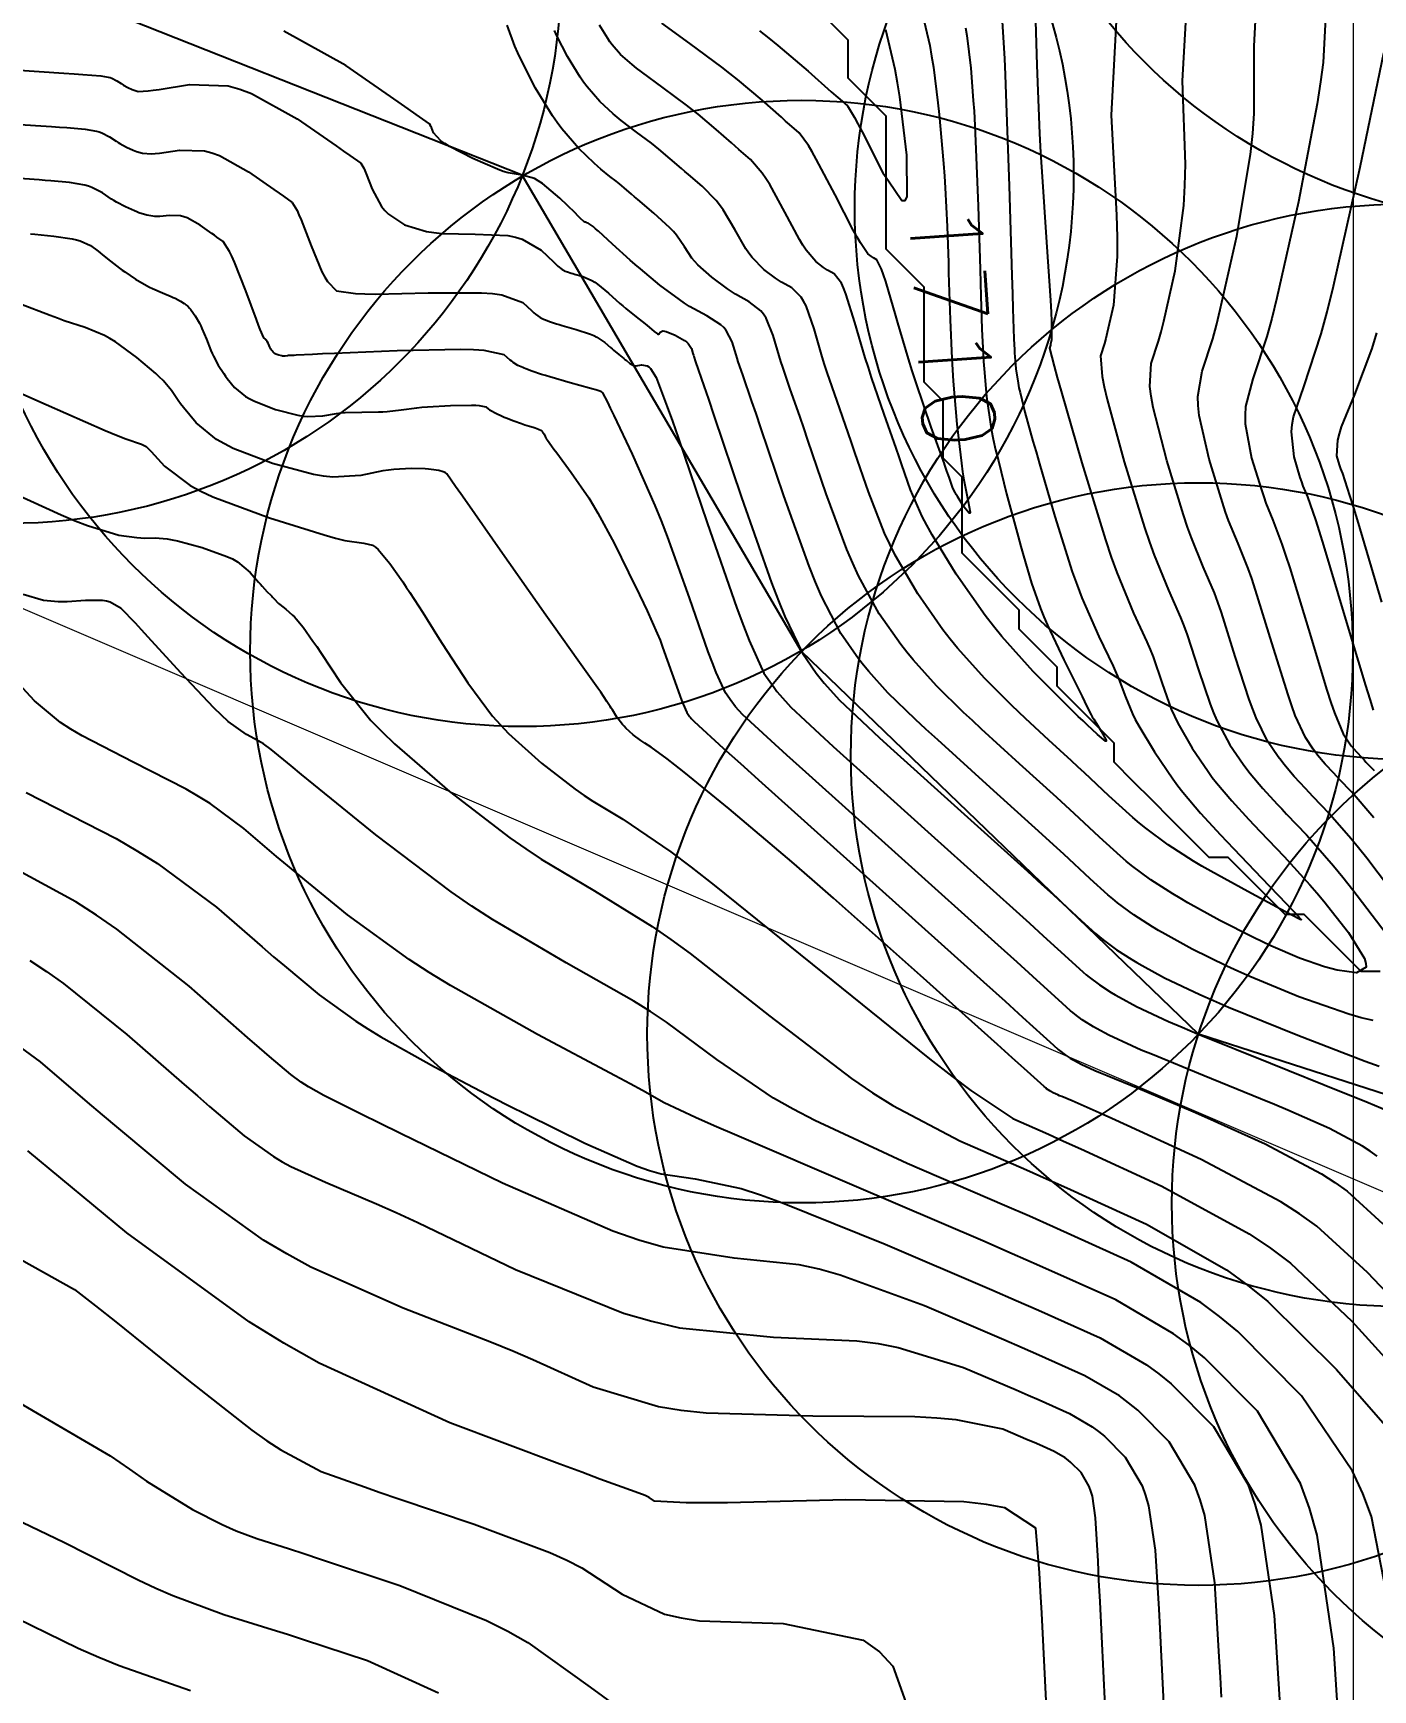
# Model space of a CAD drawing. Header units: metres. Extents: x 837117 to 838477, y 1189012 to 1191015.
# Drawn here: x 838007.1 to 838077.5, y 1190029.3 to 1190116.5 of the extents above; entities that cross this region are included whole.
import ezdxf

# ---------------------------------------------------------------- set-up
doc = ezdxf.new("R2010")
doc.units = ezdxf.units.M
doc.header["$LTSCALE"] = 0.3
for name, color, linetype in [('CIRCULOS', 60, 'Continuous'), ('COTAS 10', 1, 'Continuous'), ('COTAS INT', 252, 'Continuous'), ('LINEA_DE_CEROS', 61, 'Continuous')]:
    doc.layers.add(name, color=color, linetype=linetype)
for name, color, linetype, lineweight in [('COORD', 7, 'Continuous', 20), ('DRENAJE', 5, 'Continuous', 25), ('Linea_Tendencia', 51, 'Continuous', 20)]:
    doc.layers.add(name, color=color, linetype=linetype, lineweight=lineweight)
doc.styles.get("Standard").update_dxf_attribs({"font": 'simplex.shx'})

msp = doc.modelspace()

# ---------------------------------------------------------------- linework, layer by layer
at = {"layer": 'CIRCULOS'}
for centre in [(838086.023, 1190135.482), (837978.875, 1190130.405), (838005.825, 1190119.695), (838032.784, 1190109.009), (838079.276, 1190107.277), (838047.476, 1190083.952), (838079.07, 1190078.492), (838068.362, 1190063.832), (838095.957, 1190054.916)]:
    msp.add_circle(centre, 29, dxfattribs=at)
at = {"layer": 'COORD'}
msp.add_line((838076.514, 1189013.872), (838076.514, 1191013.872), dxfattribs=at)
at = {"layer": 'COTAS 10'}
for points, elevation in [([(838079.06, 1190070.652), (838077.205, 1190073.083), (838076.772, 1190073.629), (838076.373, 1190074.12), (838075.407, 1190075.23), (838075.226, 1190075.436), (838074.384, 1190076.318), (838074.179, 1190076.536), (838073.985, 1190076.742), (838073.383, 1190077.389), (838072.851, 1190078.021), (838072.701, 1190078.217), (838072.55, 1190078.423), (838071.994, 1190079.242), (838071.39, 1190080.46), (838071.208, 1190080.918), (838071.02, 1190081.427), (838070.288, 1190083.7), (838069.559, 1190086.013), (838069.373, 1190086.547), (838069.195, 1190087.035), (838068.606, 1190088.416), (838067.981, 1190089.931), (838067.779, 1190090.503), (838067.565, 1190091.142), (838066.686, 1190094.004), (838065.977, 1190096.791), (838065.869, 1190097.383), (838065.8, 1190097.897), (838065.87, 1190099.106), (838066.258, 1190100.28), (838066.389, 1190100.772), (838066.53, 1190101.338), (838067.124, 1190103.984), (838067.587, 1190107.415), (838067.645, 1190108.475), (838067.673, 1190109.584), (838067.522, 1190113.984), (838067.756, 1190118.281)], 1720), ([(838053.846, 1190117.46), (838054.223, 1190115.826), (838054.319, 1190115.277), (838054.411, 1190114.686), (838054.638, 1190112.821), (838054.713, 1190112.202), (838054.947, 1190109.62), (838054.997, 1190108.967), (838055.04, 1190108.341), (838055.142, 1190106.304), (838055.2, 1190104.421), (838055.215, 1190103.892), (838055.231, 1190103.359), (838055.286, 1190101.41), (838055.375, 1190099.367), (838055.412, 1190098.776), (838055.454, 1190098.174), (838055.653, 1190095.908), (838055.886, 1190093.863), (838055.95, 1190093.4), (838056.014, 1190092.982), (838056.244, 1190091.846), (838056.349, 1190091.29), (838056.334, 1190091.238), (838056.3, 1190091.23), (838056.019, 1190091.57), (838055.683, 1190092.103), (838055.615, 1190092.217), (838055.557, 1190092.317), (838055.439, 1190092.556), (838055.234, 1190093.134), (838055.123, 1190093.447), (838054.997, 1190093.805), (838054.988, 1190093.827), (838054.3, 1190095.753), (838053.501, 1190098.087), (838053.296, 1190098.724), (838053.097, 1190099.357), (838052.545, 1190101.244), (838052.436, 1190101.612), (838051.907, 1190103.421), (838051.792, 1190103.773), (838051.69, 1190104.06), (838051.433, 1190104.562), (838051.258, 1190104.659), (838051.207, 1190104.692), (838051.155, 1190104.727), (838050.957, 1190104.875), (838050.569, 1190105.452), (838050.397, 1190105.757), (838050.197, 1190106.126), (838049.239, 1190107.981), (838048.254, 1190109.862), (838048.037, 1190110.246), (838047.843, 1190110.57), (838047.343, 1190111.248), (838046.836, 1190111.687), (838046.638, 1190111.86), (838046.415, 1190112.056), (838045.402, 1190112.95), (838044.105, 1190114.042), (838043.703, 1190114.361), (838043.282, 1190114.689), (838041.606, 1190115.934), (838040.12, 1190117.015)], 1710), ([(838006.068, 1190114.548), (838008.679, 1190114.381), (838009.214, 1190114.345), (838009.667, 1190114.314), (838010.625, 1190114.241), (838011.011, 1190114.174), (838011.104, 1190114.148), (838011.19, 1190114.118), (838011.455, 1190113.979), (838011.681, 1190113.827), (838011.807, 1190113.751), (838012.038, 1190113.628), (838012.261, 1190113.527), (838012.32, 1190113.503), (838012.377, 1190113.481), (838012.574, 1190113.418), (838013.102, 1190113.443), (838013.369, 1190113.476), (838013.688, 1190113.522), (838015.276, 1190113.781), (838017.319, 1190113.708), (838017.925, 1190113.544), (838018.549, 1190113.317), (838020.946, 1190111.979), (838022.988, 1190110.559), (838023.387, 1190110.282), (838023.713, 1190110.054), (838024.291, 1190109.648), (838024.449, 1190109.388), (838024.511, 1190109.252), (838024.58, 1190109.088), (838024.896, 1190108.268), (838025.38, 1190107.373), (838025.555, 1190107.163), (838025.748, 1190106.969), (838026.596, 1190106.404), (838027.752, 1190106.051), (838028.14, 1190105.99), (838028.558, 1190105.945), (838030.312, 1190105.918), (838032.029, 1190105.834), (838032.423, 1190105.753), (838032.782, 1190105.648), (838033.784, 1190105.06), (838034.423, 1190104.448), (838034.553, 1190104.327), (838034.662, 1190104.227), (838034.885, 1190104.043), (838034.982, 1190103.997), (838035.012, 1190103.984), (838035.043, 1190103.971), (838035.165, 1190103.923), (838035.364, 1190103.859), (838035.443, 1190103.835), (838035.533, 1190103.809), (838035.943, 1190103.693), (838036.447, 1190103.476), (838036.596, 1190103.386), (838036.748, 1190103.283), (838037.328, 1190102.804), (838037.919, 1190102.27), (838038.078, 1190102.133), (838038.234, 1190102), (838038.779, 1190101.558), (838039.247, 1190101.189), (838039.355, 1190101.102), (838039.453, 1190101.021), (838039.728, 1190100.786), (838039.906, 1190100.663), (838039.943, 1190100.653), (838039.974, 1190100.654), (838040.043, 1190100.747), (838040.186, 1190100.822), (838040.263, 1190100.812), (838040.358, 1190100.788), (838040.837, 1190100.594), (838041.325, 1190100.315), (838041.424, 1190100.239), (838041.508, 1190100.163), (838041.682, 1190099.894), (838041.762, 1190099.624), (838041.785, 1190099.548), (838041.81, 1190099.472), (838041.906, 1190099.192), (838042.337, 1190097.926), (838042.574, 1190097.227), (838042.861, 1190096.377), (838044.321, 1190092.053), (838045.901, 1190087.567), (838046.264, 1190086.616), (838046.594, 1190085.791), (838047.518, 1190083.865), (838048.25, 1190082.816), (838048.46, 1190082.545), (838048.674, 1190082.282), (838049.469, 1190081.402), (838050.943, 1190080.004), (838051.584, 1190079.414), (838052.326, 1190078.737), (838055.847, 1190075.557), (838059.361, 1190072.393), (838060.098, 1190071.725), (838060.734, 1190071.148), (838062.18, 1190069.813), (838062.941, 1190069.121), (838063.145, 1190068.949), (838063.347, 1190068.785), (838064.051, 1190068.261), (838064.853, 1190067.75), (838065.116, 1190067.594), (838065.398, 1190067.431), (838066.564, 1190066.789), (838068.421, 1190065.91), (838069.139, 1190065.598), (838069.944, 1190065.255), (838073.586, 1190063.768), (838077.119, 1190062.407), (838077.855, 1190062.145)], 1720), ([(838004.475, 1190098.392), (838007.749, 1190096.941), (838010.841, 1190095.588), (838011.44, 1190095.336), (838011.928, 1190095.138), (838012.76, 1190094.866), (838013.007, 1190094.735), (838013.126, 1190094.624), (838013.267, 1190094.482), (838013.958, 1190093.702), (838015.313, 1190092.684), (838015.873, 1190092.392), (838016.512, 1190092.095), (838019.485, 1190090.984), (838022.374, 1190090.086), (838022.96, 1190089.923), (838023.453, 1190089.797), (838024.46, 1190089.651), (838024.914, 1190089.545), (838025.058, 1190089.445), (838025.21, 1190089.314), (838025.825, 1190088.585), (838026.495, 1190087.623), (838026.681, 1190087.345), (838026.868, 1190087.062), (838027.547, 1190086), (838028.326, 1190084.767), (838028.576, 1190084.376), (838028.84, 1190083.965), (838029.919, 1190082.301), (838031.227, 1190080.557), (838031.636, 1190080.095), (838032.066, 1190079.642), (838033.789, 1190078.079), (838035.576, 1190076.714), (838036.046, 1190076.385), (838036.506, 1190076.077), (838038.079, 1190075.142), (838040.605, 1190073.419), (838041.666, 1190072.614), (838042.883, 1190071.667), (838048.583, 1190067.063), (838054.207, 1190062.522), (838055.375, 1190061.615), (838056.375, 1190060.86), (838058.583, 1190059.396), (838060.461, 1190058.561), (838061.253, 1190058.202), (838062.163, 1190057.787), (838066.429, 1190055.826), (838071.026, 1190053.324), (838072.144, 1190052.569), (838073.194, 1190051.786), (838076.429, 1190048.733), (838078.859, 1190046.053)], 1730), ([(838069.573, 1190028.956), (838069.514, 1190030.008), (838069.453, 1190031.068), (838069.212, 1190034.963), (838068.688, 1190038.5), (838068.449, 1190039.336), (838068.17, 1190040.109), (838066.822, 1190042.381), (838065.159, 1190044.048), (838064.681, 1190044.441), (838064.196, 1190044.803), (838062.381, 1190045.86), (838059.952, 1190046.948), (838059.08, 1190047.33), (838058.121, 1190047.746), (838053.938, 1190049.541), (838049.516, 1190051.156), (838048.407, 1190051.459), (838047.348, 1190051.7), (838043.938, 1190052.049), (838040.193, 1190052.618), (838038.922, 1190052.997), (838037.55, 1190053.472), (838031.749, 1190055.987), (838026.378, 1190058.607), (838025.276, 1190059.148), (838024.34, 1190059.609), (838022.355, 1190060.605), (838021.541, 1190061.062), (838021.345, 1190061.182), (838021.162, 1190061.3), (838020.605, 1190061.701), (838019.497, 1190062.648), (838018.965, 1190063.109), (838018.337, 1190063.657), (838015.256, 1190066.352), (838011.462, 1190069.35), (838010.384, 1190070.089), (838009.294, 1190070.787), (838005.256, 1190072.978)], 1740), ([(838006.337, 1190044.437), (838011.11, 1190041.643), (838012.118, 1190040.937), (838013.023, 1190040.32), (838015.432, 1190038.824), (838017.008, 1190038.029), (838017.388, 1190037.854), (838017.744, 1190037.698), (838018.824, 1190037.295), (838020.538, 1190036.748), (838021.293, 1190036.5), (838022.17, 1190036.211), (838026.35, 1190034.821), (838030.909, 1190032.99), (838032.025, 1190032.422), (838033.077, 1190031.829), (838036.35, 1190029.47), (838039.141, 1190027.45)], 1750)]:
    msp.add_lwpolyline(points, dxfattribs=dict(at, elevation=elevation))
at = {"layer": 'COTAS INT'}
for points, elevation in [([(838077.572, 1190075.208), (838077.272, 1190075.577), (838076.654, 1190076.287), (838076.409, 1190076.567), (838075.776, 1190077.231), (838075.621, 1190077.394), (838075.475, 1190077.549), (838075.023, 1190078.036), (838074.623, 1190078.511), (838074.51, 1190078.659), (838074.396, 1190078.814), (838073.978, 1190079.43), (838073.45, 1190080.596), (838073.266, 1190081.097), (838073.067, 1190081.676), (838072.212, 1190084.412), (838071.357, 1190087.185), (838071.156, 1190087.788), (838070.972, 1190088.319), (838070.438, 1190089.642), (838069.943, 1190090.841), (838069.784, 1190091.294), (838069.614, 1190091.8), (838068.918, 1190094.066), (838068.398, 1190096.363), (838068.339, 1190096.889), (838068.317, 1190097.368), (838068.545, 1190098.698), (838069.109, 1190100.407), (838069.299, 1190101.124), (838069.505, 1190101.947), (838070.369, 1190105.799), (838071.095, 1190110.095), (838071.212, 1190111.198), (838071.294, 1190112.263), (838071.286, 1190115.799), (838071.45, 1190118.8)], 1722), ([(838059.763, 1190117.693), (838059.857, 1190114.803), (838060.001, 1190111.211), (838060.053, 1190110.204), (838060.109, 1190109.191), (838060.354, 1190105.485), (838060.565, 1190102.422), (838060.601, 1190101.814), (838060.626, 1190101.309), (838060.633, 1190100.354), (838060.58, 1190100.119), (838060.568, 1190100.069), (838060.556, 1190100.025), (838060.522, 1190099.921), (838060.765, 1190098.957), (838060.928, 1190098.371), (838061.134, 1190097.647), (838062.222, 1190093.881), (838063.467, 1190089.827), (838063.771, 1190088.921), (838064.057, 1190088.11), (838064.942, 1190085.964), (838065.64, 1190084.467), (838065.807, 1190084.065), (838065.964, 1190083.668), (838066.438, 1190082.277), (838066.926, 1190080.929), (838067.091, 1190080.558), (838067.27, 1190080.189), (838068.026, 1190078.866), (838068.857, 1190077.641), (838069.083, 1190077.334), (838069.307, 1190077.04), (838070.103, 1190076.095), (838071.003, 1190075.127), (838071.293, 1190074.819), (838071.601, 1190074.494), (838072.86, 1190073.174), (838074.215, 1190071.689), (838074.583, 1190071.258), (838074.949, 1190070.82), (838076.242, 1190069.168), (838077.084, 1190067.806), (838077.164, 1190067.549), (838077.177, 1190067.346), (838076.675, 1190067.048), (838075.645, 1190067.195), (838075.326, 1190067.272), (838074.993, 1190067.364), (838073.668, 1190067.829), (838072.164, 1190068.478), (838071.717, 1190068.687), (838071.257, 1190068.908), (838069.488, 1190069.814), (838067.802, 1190070.741), (838067.395, 1190070.976), (838067.015, 1190071.202), (838065.855, 1190071.941), (838064.838, 1190072.698), (838064.547, 1190072.935), (838064.251, 1190073.184), (838063.151, 1190074.184), (838061.819, 1190075.433), (838061.378, 1190075.839), (838060.906, 1190076.271), (838058.94, 1190078.049), (838056.949, 1190079.864), (838056.461, 1190080.32), (838056.001, 1190080.755), (838054.567, 1190082.157), (838053.343, 1190083.51), (838053.015, 1190083.915), (838052.692, 1190084.332), (838051.565, 1190085.945), (838050.469, 1190087.945), (838050.166, 1190088.606), (838049.863, 1190089.313), (838048.768, 1190092.254), (838047.81, 1190095.08), (838047.594, 1190095.715), (838047.397, 1190096.286), (838046.863, 1190097.816), (838046.487, 1190098.918), (838046.39, 1190099.218), (838046.296, 1190099.517), (838045.984, 1190100.581), (838045.614, 1190101.492), (838045.483, 1190101.695), (838045.341, 1190101.875), (838044.725, 1190102.349), (838044.001, 1190102.75), (838043.79, 1190102.885), (838043.575, 1190103.03), (838042.761, 1190103.643), (838042.027, 1190104.301), (838041.862, 1190104.475), (838041.714, 1190104.646), (838041.32, 1190105.235), (838040.898, 1190105.853), (838040.734, 1190106.043), (838040.548, 1190106.24), (838039.704, 1190107.018), (838038.87, 1190107.725), (838038.69, 1190107.878), (838038.533, 1190108.012), (838038.152, 1190108.342), (838037.893, 1190108.56), (838037.813, 1190108.624), (838037.728, 1190108.69), (838037.393, 1190108.939), (838036.925, 1190109.322), (838036.758, 1190109.472), (838036.573, 1190109.641), (838035.769, 1190110.41), (838034.863, 1190111.442), (838034.615, 1190111.776), (838034.368, 1190112.132), (838033.485, 1190113.592), (838032.722, 1190115.073), (838032.551, 1190115.441), (838032.397, 1190115.791), (838031.985, 1190116.907)], 1716), ([(838064.063, 1190117.763), (838063.757, 1190112.169), (838064.052, 1190106.904), (838064.078, 1190105.753), (838064.079, 1190104.736), (838063.878, 1190102.169), (838063.555, 1190100.728), (838063.478, 1190100.42), (838063.407, 1190100.152), (838063.196, 1190099.513), (838063.282, 1190098.427), (838063.399, 1190097.877), (838063.555, 1190097.219), (838064.454, 1190093.942), (838065.516, 1190090.484), (838065.775, 1190089.712), (838066.019, 1190089.02), (838066.774, 1190087.19), (838067.417, 1190085.751), (838067.59, 1190085.306), (838067.762, 1190084.84), (838068.363, 1190082.988), (838068.973, 1190081.178), (838069.15, 1190080.738), (838069.33, 1190080.325), (838070.01, 1190079.054), (838070.703, 1190078.032), (838070.892, 1190077.775), (838071.079, 1190077.531), (838071.743, 1190076.742), (838072.494, 1190075.934), (838072.736, 1190075.678), (838072.993, 1190075.406), (838074.043, 1190074.305), (838074.16, 1190074.173), (838075.461, 1190072.682), (838075.949, 1190072.08), (838076.479, 1190071.413), (838078.737, 1190068.457)], 1718), ([(838075.05, 1190117.613), (838074.914, 1190114.943), (838074.78, 1190113.92), (838074.603, 1190112.774), (838073.615, 1190107.613), (838072.479, 1190102.556), (838072.21, 1190101.476), (838071.96, 1190100.535), (838071.219, 1190098.291), (838070.835, 1190096.838), (838070.81, 1190096.395), (838070.82, 1190095.935), (838071.15, 1190094.127), (838071.663, 1190092.458), (838071.788, 1190092.085), (838071.906, 1190091.751), (838072.27, 1190090.868), (838072.749, 1190089.603), (838072.939, 1190089.029), (838073.154, 1190088.358), (838074.137, 1190085.123), (838075.114, 1190081.925), (838075.325, 1190081.277), (838075.51, 1190080.732), (838075.962, 1190079.618), (838076.243, 1190079.205), (838076.319, 1190079.101), (838076.394, 1190079.002), (838076.663, 1190078.683), (838076.966, 1190078.357), (838077.064, 1190078.253), (838077.168, 1190078.143), (838077.592, 1190077.698)], 1724), ([(838077.551, 1190064.54), (838076.919, 1190064.693), (838076.257, 1190064.876), (838073.627, 1190065.798), (838071.054, 1190066.867), (838070.428, 1190067.142), (838069.839, 1190067.409), (838068.026, 1190068.302), (838066.6, 1190069.086), (838066.256, 1190069.285), (838065.934, 1190069.476), (838064.953, 1190070.101), (838064.092, 1190070.741), (838063.846, 1190070.942), (838063.596, 1190071.153), (838062.665, 1190071.999), (838061.276, 1190073.29), (838060.738, 1190073.782), (838060.133, 1190074.332), (838057.393, 1190076.803), (838054.638, 1190079.301), (838054.023, 1190079.867), (838053.472, 1190080.38), (838052.018, 1190081.78), (838051.008, 1190082.896), (838050.738, 1190083.23), (838050.471, 1190083.574), (838049.541, 1190084.905), (838048.531, 1190086.868), (838048.215, 1190087.611), (838047.882, 1190088.44), (838046.545, 1190092.153), (838045.336, 1190095.729), (838045.084, 1190096.471), (838044.867, 1190097.106), (838044.385, 1190098.504), (838044.148, 1190099.195), (838044.088, 1190099.383), (838044.029, 1190099.57), (838043.833, 1190100.237), (838043.516, 1190100.849), (838043.381, 1190101.002), (838043.225, 1190101.147), (838042.489, 1190101.611), (838041.582, 1190102.113), (838041.318, 1190102.282), (838041.049, 1190102.464), (838040.029, 1190103.232), (838039.003, 1190104.081), (838038.73, 1190104.315), (838038.462, 1190104.549), (838037.532, 1190105.388), (838036.789, 1190106.066), (838036.64, 1190106.198), (838036.514, 1190106.305), (838036.261, 1190106.491), (838036.179, 1190106.514), (838036.161, 1190106.519), (838036.145, 1190106.524), (838036.105, 1190106.537), (838036.081, 1190106.546), (838036.074, 1190106.549), (838036.068, 1190106.551), (838036.049, 1190106.561), (838035.84, 1190106.757), (838035.715, 1190106.878), (838035.56, 1190107.027), (838034.757, 1190107.805), (838033.849, 1190108.577), (838033.629, 1190108.722), (838033.422, 1190108.838), (838032.784, 1190109.009), (838032.049, 1190109.13), (838031.781, 1190109.214), (838031.485, 1190109.32), (838030.18, 1190109.884), (838028.958, 1190110.522), (838028.714, 1190110.673), (838028.511, 1190110.814), (838028.117, 1190111.233), (838028.007, 1190111.519), (838027.983, 1190111.576), (838027.961, 1190111.624), (838027.906, 1190111.714), (838027.208, 1190112.201), (838026.781, 1190112.498), (838026.253, 1190112.865), (838023.501, 1190114.778), (838020.243, 1190116.596)], 1718), ([(838058.033, 1190117.099), (838058.151, 1190115.15), (838058.189, 1190114.284), (838058.23, 1190113.276), (838058.396, 1190108.458), (838058.545, 1190103.73), (838058.574, 1190102.779), (838058.599, 1190101.984), (838058.647, 1190100.405), (838058.673, 1190099.818), (838058.683, 1190099.649), (838058.695, 1190099.476), (838058.753, 1190098.826), (838058.866, 1190098.068), (838058.913, 1190097.827), (838058.968, 1190097.574), (838059.224, 1190096.546), (838059.649, 1190095.026), (838059.81, 1190094.461), (838059.99, 1190093.834), (838060.796, 1190091.052), (838061.716, 1190088.145), (838061.968, 1190087.439), (838062.218, 1190086.776), (838063.11, 1190084.739), (838063.862, 1190083.183), (838064.025, 1190082.824), (838064.167, 1190082.495), (838064.513, 1190081.565), (838064.879, 1190080.679), (838065.033, 1190080.378), (838065.21, 1190080.053), (838066.042, 1190078.678), (838067.011, 1190077.25), (838067.274, 1190076.892), (838067.536, 1190076.55), (838068.463, 1190075.448), (838069.512, 1190074.32), (838069.85, 1190073.961), (838070.209, 1190073.581), (838071.677, 1190072.043), (838072.97, 1190070.696), (838073.218, 1190070.436), (838073.419, 1190070.226), (838073.747, 1190069.879), (838073.76, 1190069.859), (838073.761, 1190069.855), (838073.761, 1190069.852), (838073.754, 1190069.848), (838073.739, 1190069.85), (838073.734, 1190069.851), (838073.729, 1190069.853), (838073.709, 1190069.86), (838073.273, 1190070.089), (838073.006, 1190070.231), (838072.675, 1190070.407), (838070.95, 1190071.326), (838069.005, 1190072.396), (838068.535, 1190072.668), (838068.095, 1190072.928), (838066.757, 1190073.781), (838065.583, 1190074.655), (838065.247, 1190074.928), (838064.906, 1190075.216), (838063.636, 1190076.37), (838062.361, 1190077.575), (838062.018, 1190077.896), (838061.678, 1190078.21), (838060.486, 1190079.295), (838059.26, 1190080.428), (838058.9, 1190080.773), (838058.529, 1190081.131), (838057.116, 1190082.535), (838055.678, 1190084.125), (838055.293, 1190084.6), (838054.913, 1190085.09), (838053.588, 1190086.986), (838052.407, 1190089.022), (838052.117, 1190089.601), (838051.843, 1190090.186), (838050.992, 1190092.355), (838050.285, 1190094.431), (838050.103, 1190094.959), (838049.927, 1190095.467), (838049.342, 1190097.129), (838048.825, 1190098.641), (838048.692, 1190099.053), (838048.563, 1190099.464), (838048.135, 1190100.925), (838047.712, 1190102.135), (838047.586, 1190102.387), (838047.457, 1190102.604), (838046.961, 1190103.087), (838046.42, 1190103.386), (838046.263, 1190103.487), (838046.102, 1190103.596), (838045.493, 1190104.053), (838044.874, 1190104.685), (838044.707, 1190104.903), (838044.542, 1190105.139), (838043.96, 1190106.151), (838043.35, 1190107.19), (838043.168, 1190107.444), (838042.98, 1190107.683), (838042.25, 1190108.428), (838041.525, 1190109.046), (838041.339, 1190109.205), (838041.161, 1190109.36), (838040.569, 1190109.878), (838039.964, 1190110.387), (838039.776, 1190110.537), (838039.58, 1190110.689), (838038.798, 1190111.271), (838037.99, 1190111.886), (838037.778, 1190112.061), (838037.571, 1190112.237), (838036.862, 1190112.888), (838036.191, 1190113.653), (838036.007, 1190113.901), (838035.823, 1190114.165), (838035.169, 1190115.248), (838034.603, 1190116.346), (838034.476, 1190116.619)], 1714), ([(838056.103, 1190116.76), (838056.166, 1190116.354), (838056.373, 1190114.65), (838056.506, 1190112.944), (838056.549, 1190112.385), (838056.593, 1190111.625), (838056.635, 1190110.809), (838056.769, 1190107.381), (838056.872, 1190104.075), (838056.895, 1190103.335), (838056.915, 1190102.671), (838056.966, 1190100.907), (838057.024, 1190099.593), (838057.048, 1190099.212), (838057.075, 1190098.825), (838057.203, 1190097.367), (838057.457, 1190095.668), (838057.563, 1190095.129), (838057.686, 1190094.559), (838057.828, 1190093.991), (838058.26, 1190092.255), (838058.873, 1190090.014), (838059.019, 1190089.485), (838059.156, 1190088.995), (838059.566, 1190087.554), (838060.038, 1190086.215), (838060.214, 1190085.788), (838060.41, 1190085.338), (838061.278, 1190083.513), (838062.085, 1190081.899), (838062.242, 1190081.583), (838062.369, 1190081.323), (838062.588, 1190080.854), (838062.706, 1190080.627), (838062.769, 1190080.519), (838062.847, 1190080.392), (838063.238, 1190079.771), (838063.499, 1190079.287), (838063.495, 1190079.247), (838063.457, 1190079.247), (838063.044, 1190079.586), (838062.505, 1190080.099), (838062.388, 1190080.21), (838062.285, 1190080.306), (838062.033, 1190080.541), (838061.572, 1190080.992), (838061.058, 1190081.506), (838059.664, 1190082.912), (838058.012, 1190084.739), (838057.57, 1190085.285), (838057.134, 1190085.848), (838055.612, 1190088.026), (838054.344, 1190090.099), (838054.068, 1190090.596), (838053.824, 1190091.06), (838053.215, 1190092.455), (838052.76, 1190093.783), (838052.613, 1190094.203), (838052.458, 1190094.647), (838051.821, 1190096.441), (838051.163, 1190098.364), (838050.994, 1190098.889), (838050.83, 1190099.41), (838050.285, 1190101.268), (838049.809, 1190102.778), (838049.689, 1190103.08), (838049.573, 1190103.332), (838049.197, 1190103.824), (838048.839, 1190104.023), (838048.735, 1190104.089), (838048.628, 1190104.161), (838048.225, 1190104.464), (838047.722, 1190105.068), (838047.552, 1190105.33), (838047.369, 1190105.632), (838046.599, 1190107.066), (838045.802, 1190108.526), (838045.602, 1190108.845), (838045.411, 1190109.127), (838044.796, 1190109.838), (838044.18, 1190110.366), (838043.989, 1190110.533), (838043.788, 1190110.708), (838042.986, 1190111.414), (838042.035, 1190112.215), (838041.74, 1190112.449), (838041.431, 1190112.689), (838040.202, 1190113.602), (838039.055, 1190114.451), (838038.799, 1190114.65), (838038.568, 1190114.833), (838037.956, 1190115.366), (838037.518, 1190115.865), (838037.398, 1190116.026), (838037.279, 1190116.198), (838036.852, 1190116.904)], 1712), ([(838045.259, 1190116.598), (838045.751, 1190116.213), (838046.228, 1190115.832), (838047.819, 1190114.487), (838049.042, 1190113.403), (838049.287, 1190113.187), (838049.491, 1190113.007), (838049.889, 1190112.659), (838050.256, 1190112.051), (838050.44, 1190111.708), (838050.66, 1190111.288), (838051.756, 1190109.141), (838052.053, 1190108.708), (838052.759, 1190107.677), (838052.921, 1190107.687), (838053.033, 1190107.879), (838053.02, 1190110.073), (838052.699, 1190112.694), (838052.644, 1190113.136), (838052.527, 1190113.874), (838052.404, 1190114.564), (838051.914, 1190116.663)], 1708), ([(838077.57, 1190080.867), (838077.383, 1190081.457), (838077.161, 1190082.175), (838076.062, 1190085.835), (838074.952, 1190089.53), (838074.722, 1190090.27), (838074.527, 1190090.887), (838074.102, 1190092.094), (838073.868, 1190092.661), (838073.792, 1190092.876), (838073.712, 1190093.116), (838073.382, 1190094.189), (838073.242, 1190095.507), (838073.28, 1190095.901), (838073.352, 1190096.308), (838073.893, 1190097.883), (838074.811, 1190100.662), (838075.12, 1190101.828), (838075.454, 1190103.166), (838076.86, 1190109.428), (838078.111, 1190115.454)], 1726), ([(838006.083, 1190111.697), (838008.022, 1190111.571), (838008.449, 1190111.541), (838008.827, 1190111.513), (838009.796, 1190111.432), (838010.391, 1190111.329), (838010.535, 1190111.288), (838010.669, 1190111.241), (838011.077, 1190111.028), (838011.426, 1190110.793), (838011.523, 1190110.733), (838011.621, 1190110.676), (838011.976, 1190110.486), (838012.321, 1190110.329), (838012.412, 1190110.293), (838012.5, 1190110.259), (838012.804, 1190110.162), (838013.279, 1190110.141), (838013.477, 1190110.155), (838013.702, 1190110.179), (838014.754, 1190110.336), (838016.065, 1190110.289), (838016.454, 1190110.184), (838016.854, 1190110.039), (838018.392, 1190109.18), (838019.723, 1190108.254), (838019.992, 1190108.065), (838020.218, 1190107.907), (838020.676, 1190107.582), (838020.937, 1190107.152), (838021.039, 1190106.927), (838021.154, 1190106.657), (838021.676, 1190105.302), (838022.249, 1190103.931), (838022.396, 1190103.652), (838022.538, 1190103.416), (838023.011, 1190102.924), (838024.019, 1190102.781), (838024.499, 1190102.766), (838025.066, 1190102.761), (838027.84, 1190102.827), (838030.636, 1190102.83), (838031.217, 1190102.785), (838031.714, 1190102.719), (838032.812, 1190102.315), (838033.287, 1190101.868), (838033.391, 1190101.776), (838033.484, 1190101.697), (838033.721, 1190101.526), (838033.896, 1190101.442), (838033.95, 1190101.419), (838034.006, 1190101.395), (838034.226, 1190101.31), (838034.583, 1190101.194), (838034.725, 1190101.151), (838034.887, 1190101.104), (838035.626, 1190100.895), (838036.381, 1190100.646), (838036.552, 1190100.573), (838036.706, 1190100.499), (838037.125, 1190100.219), (838037.429, 1190099.945), (838037.511, 1190099.874), (838037.591, 1190099.806), (838037.872, 1190099.578), (838038.125, 1190099.377), (838038.188, 1190099.325), (838038.248, 1190099.275), (838038.441, 1190099.108), (838038.64, 1190099.001), (838038.705, 1190098.989), (838038.774, 1190098.985), (838039.057, 1190099.031), (838039.363, 1190098.989), (838039.447, 1190098.928), (838039.53, 1190098.846), (838039.825, 1190098.371), (838040.414, 1190096.824), (838040.683, 1190096.066), (838040.997, 1190095.165), (838042.513, 1190090.721), (838044.074, 1190086.238), (838044.416, 1190085.313), (838044.72, 1190084.526), (838045.494, 1190082.824), (838046.03, 1190082.058), (838046.183, 1190081.86), (838046.339, 1190081.668), (838046.92, 1190081.025), (838048.414, 1190079.629), (838049.146, 1190078.962), (838050.015, 1190078.173), (838054.301, 1190074.312), (838058.588, 1190070.455), (838059.459, 1190069.669), (838060.192, 1190069.005), (838061.694, 1190067.628), (838062.286, 1190067.09), (838062.445, 1190066.956), (838062.602, 1190066.828), (838063.149, 1190066.421), (838063.772, 1190066.024), (838063.977, 1190065.902), (838064.196, 1190065.776), (838065.102, 1190065.277), (838066.787, 1190064.498), (838067.497, 1190064.194), (838068.313, 1190063.852), (838072.136, 1190062.3), (838075.875, 1190060.8), (838076.637, 1190060.492), (838077.28, 1190060.23), (838078.617, 1190059.668)], 1722), ([(838077.76, 1190057.403), (838077.384, 1190057.672), (838076.976, 1190057.937), (838075.243, 1190058.858), (838073.055, 1190059.829), (838072.36, 1190060.125), (838071.627, 1190060.432), (838068.659, 1190061.641), (838065.931, 1190062.748), (838065.349, 1190062.992), (838064.843, 1190063.209), (838063.64, 1190063.765), (838062.994, 1190064.121), (838062.837, 1190064.211), (838062.691, 1190064.298), (838062.246, 1190064.581), (838061.856, 1190064.872), (838061.744, 1190064.963), (838061.631, 1190065.058), (838061.209, 1190065.442), (838059.649, 1190066.863), (838058.819, 1190067.612), (838057.816, 1190068.516), (838052.754, 1190073.066), (838047.704, 1190077.609), (838046.707, 1190078.509), (838045.886, 1190079.253), (838044.371, 1190080.647), (838044.004, 1190081.053), (838043.906, 1190081.175), (838043.809, 1190081.3), (838043.47, 1190081.784), (838042.982, 1190082.859), (838042.79, 1190083.356), (838042.573, 1190083.94), (838041.587, 1190086.772), (838040.431, 1190089.999), (838040.106, 1190090.833), (838039.78, 1190091.641), (838038.589, 1190094.342), (838037.619, 1190096.377), (838037.432, 1190096.765), (838037.281, 1190097.077), (838037.032, 1190097.568), (838037.016, 1190097.565), (838037.012, 1190097.565), (838037.008, 1190097.566), (838036.997, 1190097.572), (838036.986, 1190097.582), (838036.982, 1190097.584), (838036.979, 1190097.587), (838036.964, 1190097.599), (838036.949, 1190097.612), (838036.939, 1190097.62), (838036.922, 1190097.635), (838036.664, 1190097.716), (838036.508, 1190097.761), (838036.314, 1190097.816), (838035.309, 1190098.097), (838034.241, 1190098.399), (838034.008, 1190098.467), (838033.802, 1190098.529), (838033.286, 1190098.697), (838032.968, 1190098.82), (838032.887, 1190098.854), (838032.81, 1190098.887), (838032.557, 1190099.008), (838032.306, 1190099.167), (838032.229, 1190099.225), (838032.15, 1190099.289), (838031.839, 1190099.57), (838030.776, 1190099.796), (838030.222, 1190099.825), (838029.556, 1190099.839), (838026.213, 1190099.77), (838022.916, 1190099.636), (838022.278, 1190099.609), (838021.76, 1190099.586), (838020.885, 1190099.541), (838020.783, 1190099.529), (838020.721, 1190099.525), (838020.599, 1190099.523), (838020.478, 1190099.521), (838020.447, 1190099.518), (838020.417, 1190099.515), (838020.318, 1190099.498), (838020.209, 1190099.491), (838020.173, 1190099.495), (838020.134, 1190099.501), (838019.974, 1190099.544), (838019.821, 1190099.603), (838019.786, 1190099.62), (838019.756, 1190099.638), (838019.676, 1190099.703), (838019.623, 1190099.768), (838019.61, 1190099.786), (838019.598, 1190099.803), (838019.558, 1190099.865), (838019.523, 1190099.93), (838019.513, 1190099.95), (838019.504, 1190099.971), (838019.472, 1190100.052), (838019.436, 1190100.137), (838019.412, 1190100.183), (838019.364, 1190100.261), (838019.306, 1190100.338), (838019.289, 1190100.36), (838019.271, 1190100.382), (838019.2, 1190100.462), (838019.006, 1190100.89), (838018.911, 1190101.13), (838018.798, 1190101.424), (838018.24, 1190102.924), (838017.648, 1190104.444), (838017.513, 1190104.75), (838017.392, 1190105.006), (838017.061, 1190105.515), (838016.724, 1190105.76), (838016.598, 1190105.849), (838016.458, 1190105.948), (838015.838, 1190106.381), (838015.159, 1190106.76), (838014.982, 1190106.824), (838014.811, 1190106.871), (838014.232, 1190106.891), (838013.716, 1190106.836), (838013.584, 1190106.834), (838013.457, 1190106.839), (838013.034, 1190106.905), (838012.624, 1190107.037), (838012.504, 1190107.082), (838012.381, 1190107.132), (838011.915, 1190107.343), (838011.434, 1190107.6), (838011.302, 1190107.678), (838011.171, 1190107.759), (838010.699, 1190108.077), (838010.148, 1190108.365), (838009.966, 1190108.428), (838009.772, 1190108.484), (838008.967, 1190108.622), (838007.987, 1190108.712), (838007.683, 1190108.736), (838007.365, 1190108.761), (838006.097, 1190108.847)], 1724), ([(838006.918, 1190105.932), (838007.147, 1190105.911), (838008.138, 1190105.813), (838009.114, 1190105.666), (838009.334, 1190105.614), (838009.533, 1190105.556), (838010.068, 1190105.306), (838010.47, 1190105.009), (838010.584, 1190104.921), (838010.699, 1190104.831), (838011.125, 1190104.486), (838011.592, 1190104.124), (838011.732, 1190104.023), (838011.878, 1190103.921), (838012.445, 1190103.551), (838013.026, 1190103.211), (838013.181, 1190103.129), (838013.333, 1190103.053), (838013.86, 1190102.819), (838014.314, 1190102.63), (838014.421, 1190102.581), (838014.519, 1190102.535), (838014.806, 1190102.381), (838015.006, 1190102.255), (838015.05, 1190102.226), (838015.089, 1190102.199), (838015.189, 1190102.125), (838015.289, 1190102.012), (838015.328, 1190101.962), (838015.373, 1190101.903), (838015.575, 1190101.619), (838015.809, 1190101.224), (838015.874, 1190101.094), (838015.938, 1190100.955), (838016.169, 1190100.38), (838016.405, 1190099.786), (838016.473, 1190099.636), (838016.541, 1190099.491), (838016.795, 1190099.019), (838017.084, 1190098.575), (838017.174, 1190098.448), (838017.269, 1190098.32), (838017.65, 1190097.845), (838018.231, 1190097.372), (838018.452, 1190097.246), (838018.699, 1190097.122), (838019.811, 1190096.69), (838020.973, 1190096.385), (838021.253, 1190096.34), (838021.514, 1190096.313), (838022.302, 1190096.359), (838023.022, 1190096.484), (838023.239, 1190096.507), (838023.464, 1190096.524), (838024.343, 1190096.545), (838025.226, 1190096.558), (838025.455, 1190096.57), (838025.676, 1190096.586), (838026.417, 1190096.676), (838027.238, 1190096.779), (838027.511, 1190096.803), (838027.802, 1190096.825), (838029.016, 1190096.891), (838030.116, 1190096.914), (838030.335, 1190096.909), (838030.517, 1190096.899), (838030.867, 1190096.825), (838031.013, 1190096.71), (838031.067, 1190096.674), (838031.127, 1190096.637), (838031.393, 1190096.49), (838031.724, 1190096.333), (838031.825, 1190096.289), (838031.931, 1190096.244), (838032.346, 1190096.083), (838032.741, 1190095.942), (838032.833, 1190095.91), (838032.919, 1190095.882), (838033.165, 1190095.805), (838033.359, 1190095.749), (838033.411, 1190095.733), (838033.462, 1190095.716), (838033.639, 1190095.656), (838033.789, 1190095.577), (838033.823, 1190095.55), (838033.854, 1190095.519), (838033.938, 1190095.389), (838033.99, 1190095.269), (838034.001, 1190095.245), (838034.01, 1190095.225), (838034.028, 1190095.186), (838034.045, 1190095.162), (838034.053, 1190095.151), (838034.061, 1190095.138), (838034.105, 1190095.075), (838034.33, 1190094.77), (838034.453, 1190094.604), (838034.603, 1190094.402), (838035.365, 1190093.378), (838036.279, 1190092.045), (838036.524, 1190091.648), (838036.766, 1190091.239), (838037.612, 1190089.663), (838038.382, 1190088.11), (838038.575, 1190087.715), (838038.76, 1190087.335), (838039.358, 1190086.092), (838039.889, 1190084.895), (838040.031, 1190084.545), (838040.171, 1190084.186), (838040.662, 1190082.823), (838041.073, 1190081.643), (838041.163, 1190081.399), (838041.243, 1190081.192), (838041.447, 1190080.744), (838041.588, 1190080.542), (838041.628, 1190080.49), (838041.669, 1190080.439), (838041.822, 1190080.27), (838043.357, 1190078.878), (838044.269, 1190078.056), (838045.392, 1190077.045), (838057.043, 1190066.577), (838058.179, 1190065.555), (838059.107, 1190064.72), (838060.723, 1190063.256), (838060.976, 1190063.027), (838061.044, 1190062.97), (838061.111, 1190062.915), (838061.344, 1190062.742), (838061.61, 1190062.572), (838061.698, 1190062.52), (838061.791, 1190062.466), (838062.178, 1190062.253), (838062.898, 1190061.92), (838063.201, 1190061.79), (838063.549, 1190061.644), (838065.181, 1190060.982), (838067.379, 1190060.064), (838068.083, 1190059.758), (838068.829, 1190059.428), (838071.869, 1190058.049), (838074.831, 1190056.474), (838075.528, 1190056.021), (838076.171, 1190055.562), (838078.049, 1190053.843)], 1726), ([(838079.296, 1190049.136), (838077.239, 1190051.288), (838074.583, 1190053.72), (838073.672, 1190054.371), (838072.687, 1190055.011), (838068.495, 1190057.239), (838064.603, 1190059.027), (838063.806, 1190059.39), (838063.131, 1190059.696), (838061.704, 1190060.323), (838061.167, 1190060.541), (838061.053, 1190060.589), (838060.953, 1190060.631), (838060.716, 1190060.741), (838060.589, 1190060.811), (838060.558, 1190060.829), (838060.53, 1190060.846), (838060.442, 1190060.902), (838060.365, 1190060.959), (838060.321, 1190060.995), (838060.238, 1190061.071), (838059.19, 1190062.016), (838058.56, 1190062.583), (838057.781, 1190063.282), (838053.742, 1190066.91), (838049.155, 1190070.986), (838048.032, 1190071.968), (838046.973, 1190072.886), (838043.677, 1190075.671), (838041.296, 1190077.612), (838040.813, 1190077.997), (838040.406, 1190078.317), (838039.574, 1190078.923), (838039.225, 1190079.13), (838039.123, 1190079.198), (838039.019, 1190079.271), (838038.622, 1190079.574), (838038.24, 1190079.921), (838038.145, 1190080.021), (838038.054, 1190080.124), (838037.764, 1190080.51), (838037.525, 1190080.879), (838037.466, 1190080.971), (838037.411, 1190081.057), (838037.238, 1190081.331), (838036.913, 1190081.81), (838036.761, 1190082.026), (838036.583, 1190082.279), (838035.717, 1190083.492), (838034.458, 1190085.262), (838034.032, 1190085.865), (838033.572, 1190086.517), (838031.631, 1190089.279), (838029.885, 1190091.771), (838029.548, 1190092.253), (838029.275, 1190092.644), (838028.815, 1190093.305), (838028.723, 1190093.376), (838028.681, 1190093.396), (838028.631, 1190093.415), (838028.391, 1190093.482), (838027.996, 1190093.538), (838027.848, 1190093.55), (838027.683, 1190093.56), (838026.95, 1190093.582), (838026.03, 1190093.533), (838025.747, 1190093.499), (838025.453, 1190093.455), (838024.287, 1190093.219), (838022.818, 1190093.135), (838022.333, 1190093.185), (838021.812, 1190093.269), (838019.648, 1190093.837), (838017.578, 1190094.641), (838017.117, 1190094.872), (838016.705, 1190095.107), (838015.624, 1190095.987), (838014.961, 1190096.797), (838014.812, 1190096.988), (838014.679, 1190097.165), (838014.326, 1190097.681), (838013.894, 1190098.206), (838013.712, 1190098.387), (838013.502, 1190098.584), (838012.516, 1190099.426), (838011.391, 1190100.24), (838011.094, 1190100.42), (838010.802, 1190100.58), (838009.801, 1190100.993), (838008.695, 1190101.355), (838008.337, 1190101.483), (838007.957, 1190101.623), (838006.4, 1190102.231)], 1728), ([(838077.72, 1190100.712), (838077.471, 1190099.889), (838076.568, 1190097.476), (838075.87, 1190095.779), (838075.751, 1190095.408), (838075.663, 1190095.079), (838075.614, 1190094.251), (838075.761, 1190093.774), (838075.797, 1190093.667), (838075.83, 1190093.572), (838075.934, 1190093.319), (838076.304, 1190092.171), (838076.505, 1190091.511), (838076.749, 1190090.702), (838077.987, 1190086.546)], 1728), ([(838005.101, 1190092.71), (838008.523, 1190091.15), (838009.268, 1190090.838), (838009.924, 1190090.579), (838011.563, 1190090.075), (838012.504, 1190089.953), (838012.72, 1190089.934), (838012.918, 1190089.921), (838013.473, 1190089.927), (838014.114, 1190089.88), (838014.366, 1190089.833), (838014.65, 1190089.772), (838015.946, 1190089.429), (838017.251, 1190088.961), (838017.541, 1190088.822), (838017.8, 1190088.678), (838018.481, 1190088.12), (838018.91, 1190087.607), (838019.01, 1190087.491), (838019.103, 1190087.387), (838019.372, 1190087.103), (838019.565, 1190086.911), (838019.61, 1190086.865), (838019.651, 1190086.821), (838019.769, 1190086.686), (838019.913, 1190086.539), (838019.971, 1190086.487), (838020.037, 1190086.43), (838020.341, 1190086.187), (838020.698, 1190085.874), (838020.797, 1190085.774), (838020.896, 1190085.668), (838021.255, 1190085.239), (838021.777, 1190084.507), (838021.978, 1190084.211), (838022.204, 1190083.874), (838023.228, 1190082.321), (838024.827, 1190080.335), (838025.416, 1190079.726), (838026.069, 1190079.092), (838028.955, 1190076.584), (838032.133, 1190074.156), (838032.969, 1190073.571), (838033.787, 1190073.024), (838036.584, 1190071.362), (838039.626, 1190069.491), (838040.598, 1190068.812), (838041.625, 1190068.063), (838045.806, 1190064.777), (838050.105, 1190061.494), (838051.208, 1190060.748), (838052.274, 1190060.071), (838055.806, 1190058.213), (838059.309, 1190056.69), (838060.356, 1190056.224), (838061.437, 1190055.74), (838065.619, 1190053.832), (838069.83, 1190051.423), (838070.929, 1190050.622), (838071.999, 1190049.763), (838075.619, 1190046.178), (838078.422, 1190042.971)], 1732), ([(838078.348, 1190033.854), (838077.456, 1190038.462), (838077.005, 1190039.666), (838076.466, 1190040.838), (838073.783, 1190044.81), (838070.423, 1190048.179), (838069.458, 1190048.972), (838068.477, 1190049.704), (838064.81, 1190051.839), (838060.711, 1190053.693), (838059.459, 1190054.247), (838058.157, 1190054.818), (838053.028, 1190057.03), (838048.172, 1190059.282), (838047.042, 1190059.88), (838046.004, 1190060.467), (838043.028, 1190062.491), (838040.368, 1190064.459), (838039.529, 1190065.01), (838038.647, 1190065.563), (838035.09, 1190067.581), (838031.217, 1190069.85), (838030.135, 1190070.561), (838029.048, 1190071.308), (838025.09, 1190074.305), (838021.82, 1190076.959), (838021.168, 1190077.491), (838020.626, 1190077.933), (838019.582, 1190078.797), (838019.182, 1190079.092), (838019.045, 1190079.177), (838018.898, 1190079.262), (838018.273, 1190079.582), (838017.318, 1190080.28), (838016.964, 1190080.604), (838016.57, 1190080.985), (838014.819, 1190082.833), (838013.116, 1190084.703), (838012.753, 1190085.097), (838012.436, 1190085.438), (838011.679, 1190086.224), (838011.117, 1190086.553), (838010.922, 1190086.606), (838010.71, 1190086.642), (838009.803, 1190086.637), (838008.848, 1190086.567), (838008.606, 1190086.563), (838008.372, 1190086.566), (838007.61, 1190086.631), (838006.531, 1190086.962)], 1734), ([(838075.835, 1190026.033), (838075.478, 1190031.536), (838074.599, 1190037.48), (838074.197, 1190038.884), (838073.728, 1190040.183), (838071.462, 1190044), (838068.668, 1190046.802), (838067.866, 1190047.462), (838067.05, 1190048.07), (838064, 1190049.846), (838059.986, 1190051.646), (838058.562, 1190052.269), (838057.004, 1190052.947), (838050.25, 1190055.846), (838044.071, 1190058.494), (838042.875, 1190059.013), (838041.902, 1190059.439), (838040.25, 1190060.206), (838039.11, 1190060.855), (838038.461, 1190061.207), (838037.667, 1190061.634), (838033.595, 1190063.801), (838029.01, 1190066.382), (838027.892, 1190067.071), (838026.841, 1190067.749), (838023.595, 1190070.104), (838021.046, 1190072.189), (838020.434, 1190072.697), (838019.863, 1190073.175), (838018.14, 1190074.649), (838016.361, 1190075.961), (838015.754, 1190076.337), (838015.098, 1190076.718), (838012.316, 1190078.14), (838009.631, 1190079.52), (838009.035, 1190079.875), (838008.504, 1190080.219), (838007.121, 1190081.361), (838006.303, 1190082.26)], 1736), ([(838006.698, 1190076.539), (838011.423, 1190074.115), (838012.547, 1190073.458), (838013.591, 1190072.806), (838016.698, 1190070.5), (838019.1, 1190068.416), (838019.7, 1190067.903), (838020.271, 1190067.419), (838022.1, 1190065.903), (838024.031, 1190064.508), (838024.668, 1190064.101), (838025.348, 1190063.684), (838028.169, 1190062.1), (838031.272, 1190060.484), (838032.129, 1190060.047), (838032.985, 1190059.614), (838036.069, 1190058.088), (838038.833, 1190056.89), (838039.486, 1190056.663), (838040.092, 1190056.483), (838041.876, 1190056.212), (838044.304, 1190055.704), (838045.314, 1190055.373), (838046.472, 1190054.961), (838051.876, 1190052.786), (838057.482, 1190050.381), (838058.767, 1190049.823), (838059.935, 1190049.311), (838063.19, 1190047.853), (838065.623, 1190046.436), (838066.273, 1190045.951), (838066.914, 1190045.425), (838069.142, 1190043.19), (838070.949, 1190040.146), (838071.323, 1190039.11), (838071.643, 1190037.99), (838072.345, 1190033.249), (838072.644, 1190028.551)], 1738), ([(838006.883, 1190067.706), (838007.762, 1190067.122), (838008.653, 1190066.491), (838011.978, 1190063.814), (838014.999, 1190061.179), (838015.699, 1190060.574), (838016.34, 1190060.023), (838018.164, 1190058.482), (838019.693, 1190057.386), (838020.149, 1190057.115), (838020.619, 1190056.858), (838022.434, 1190056.049), (838025.126, 1190054.908), (838026.15, 1190054.442), (838027.295, 1190053.911), (838032.434, 1190051.453), (838038.119, 1190049.153), (838039.608, 1190048.721), (838041.061, 1190048.379), (838046, 1190047.887), (838050.392, 1190047.697), (838051.5, 1190047.546), (838052.561, 1190047.352), (838056, 1190046.296), (838058.76, 1190045.111), (838059.393, 1190044.836), (838059.968, 1190044.585), (838061.571, 1190043.867), (838062.769, 1190043.169), (838063.089, 1190042.93), (838063.404, 1190042.671), (838064.501, 1190041.571), (838065.391, 1190040.072), (838065.575, 1190039.562), (838065.733, 1190039.01), (838066.078, 1190036.676), (838066.262, 1190033.586), (838066.318, 1190032.559), (838066.376, 1190031.456), (838066.601, 1190026.854)], 1742), ([(838063.441, 1190028.488), (838063.179, 1190033.957), (838063.122, 1190035.109), (838063.071, 1190036.104), (838062.945, 1190038.389), (838062.778, 1190039.521), (838062.702, 1190039.788), (838062.612, 1190040.035), (838062.181, 1190040.761), (838061.649, 1190041.294), (838061.497, 1190041.42), (838061.342, 1190041.536), (838060.761, 1190041.874), (838059.985, 1190042.221), (838059.706, 1190042.343), (838059.399, 1190042.477), (838058.062, 1190043.051), (838055.605, 1190043.547), (838054.593, 1190043.632), (838053.437, 1190043.693), (838048.062, 1190043.724), (838042.451, 1190043.887), (838041.146, 1190044.032), (838039.949, 1190044.221), (838036.524, 1190045.262), (838033.334, 1190046.703), (838032.285, 1190047.144), (838031.165, 1190047.602), (838026.524, 1190049.408), (838021.66, 1190051.577), (838020.4, 1190052.266), (838019.178, 1190052.992), (838015.077, 1190055.931), (838011.562, 1190058.857), (838010.709, 1190059.576), (838009.908, 1190060.254), (838007.449, 1190062.372), (838005.936, 1190063.468)], 1744), ([(838060.377, 1190028.052), (838060.109, 1190033.371), (838060.045, 1190034.505), (838059.985, 1190035.492), (838059.802, 1190037.835), (838058.175, 1190038.906), (838057.203, 1190039.092), (838056.006, 1190039.229), (838049.802, 1190039.322), (838043.59, 1190039.179), (838042.387, 1190039.167), (838041.409, 1190039.167), (838039.745, 1190039.265), (838039.468, 1190039.446), (838039.364, 1190039.498), (838039.248, 1190039.55), (838038.728, 1190039.745), (838036.871, 1190040.424), (838035.911, 1190040.781), (838034.758, 1190041.212), (838028.983, 1190043.38), (838022.097, 1190046.524), (838020.243, 1190047.57), (838018.413, 1190048.692), (838011.991, 1190053.38), (838006.784, 1190057.692)], 1746), ([(838005.374, 1190052.547), (838009.241, 1190050.393), (838010.331, 1190049.544), (838011.41, 1190048.693), (838015.221, 1190045.608), (838018.569, 1190042.993), (838019.356, 1190042.438), (838020.083, 1190041.957), (838022.203, 1190040.829), (838024.487, 1190040.008), (838025.317, 1190039.719), (838026.232, 1190039.404), (838030.251, 1190038.048), (838034.231, 1190036.553), (838035.122, 1190036.151), (838035.922, 1190035.755), (838038.048, 1190034.368), (838040.275, 1190033.308), (838041.139, 1190033.119), (838042.11, 1190032.974), (838046.507, 1190032.827), (838050.717, 1190031.948), (838051.57, 1190031.341), (838052.286, 1190030.577), (838053.742, 1190026.507)], 1748), ([(838028.388, 1190029.166), (838024.652, 1190030.858), (838021.275, 1190031.971), (838020.433, 1190032.243), (838019.633, 1190032.498), (838017.082, 1190033.288), (838014.401, 1190034.287), (838013.519, 1190034.674), (838012.576, 1190035.11), (838008.665, 1190037.082), (838000, 1190041.235)], 1752), ([(838015.34, 1190029.281), (838011.586, 1190030.596), (838010.51, 1190031.038), (838009.417, 1190031.514), (838005.34, 1190033.513)], 1754)]:
    msp.add_lwpolyline(points, dxfattribs=dict(at, elevation=elevation))
at = {"layer": 'DRENAJE'}
msp.add_polyline3d([(838077.92, 1190067.13, 0), (838076.921, 1190067.13, 0), (838075.921, 1190068.13, 0), (838074.921, 1190069.129, 0), (838073.922, 1190070.129, 0), (838072.922, 1190070.129, 0), (838071.922, 1190071.128, 0), (838070.923, 1190072.128, 0), (838069.923, 1190073.128, 0), (838068.923, 1190073.128, 0), (838067.924, 1190074.127, 0), (838066.924, 1190075.127, 0), (838065.924, 1190076.127, 0), (838064.925, 1190077.126, 0), (838063.925, 1190078.126, 0), (838063.925, 1190079.126, 0), (838062.926, 1190080.125, 0), (838061.926, 1190081.125, 0), (838060.926, 1190082.125, 0), (838060.926, 1190083.124, 0), (838059.927, 1190084.124, 0), (838058.927, 1190085.124, 0), (838058.927, 1190086.123, 0), (838057.927, 1190087.123, 0), (838056.928, 1190088.123, 0), (838055.928, 1190089.122, 0), (838055.928, 1190093.121, 0), (838054.928, 1190094.121, 0), (838054.928, 1190097.12, 0), (838053.929, 1190098.119, 0), (838053.929, 1190103.118, 0), (838052.929, 1190104.117, 0), (838051.929, 1190105.117, 0), (838051.929, 1190112.115, 0), (838050.93, 1190113.114, 0), (838049.93, 1190114.114, 0), (838049.93, 1190116.113, 0), (838048.93, 1190117.113, 0)], dxfattribs=at)
at = {"layer": 'LINEA_DE_CEROS'}
msp.add_lwpolyline([(838092.837, 1190304.75), (838096.262, 1190275.953), (838083.789, 1190249.773), (838081.438, 1190220.868), (838088.84, 1190193.225), (838085.101, 1190164.467), (838086.023, 1190135.482), (838079.276, 1190107.277), (838079.07, 1190078.492), (838095.957, 1190054.916), (838068.362, 1190063.832), (838047.476, 1190083.952), (838032.784, 1190109.009), (838005.825, 1190119.695)], dxfattribs=at)
at = {"layer": 'Linea_Tendencia'}
msp.add_lwpolyline([(838041.852, 1190952.651), (838165.343, 1190589.154), (838075.416, 1190256.306), (838109.489, 1190042.064), (837622.868, 1190250.641), (837754.279, 1189827.032), (837723.495, 1189335.311)], dxfattribs=at)

# ---------------------------------------------------------------- texts
at = {"layer": 'COTAS 10', "insert": (838053.083, 1190107.471, 1710), "char_height": 3.8, "attachment_point": 7, "rotation": 273.81036}
msp.add_mtext('1710', dxfattribs=at)

doc.saveas('drawing.dxf')
